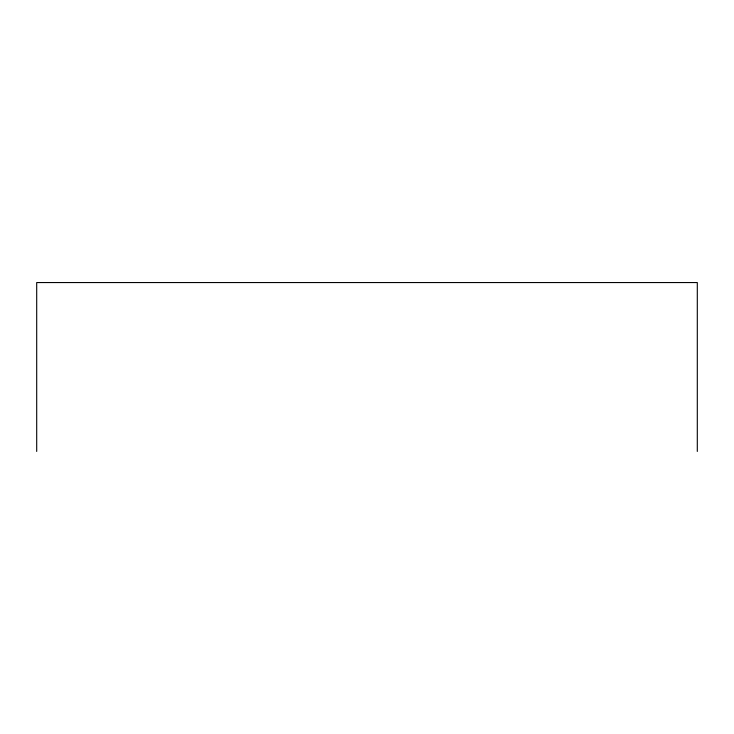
<?xml version="1.0" encoding="UTF-8"?>
<svg xmlns="http://www.w3.org/2000/svg" width="734" height="734" viewBox="0 0 734 734"><rect width="100%" height="100%" fill="white"/><g stroke="black" fill="none" stroke-linecap="round" stroke-linejoin="round"><path stroke-width="1.1" d="M697.3 451.447L697.3 282.553L36.7 282.553L36.7 451.447"/></g></svg>
